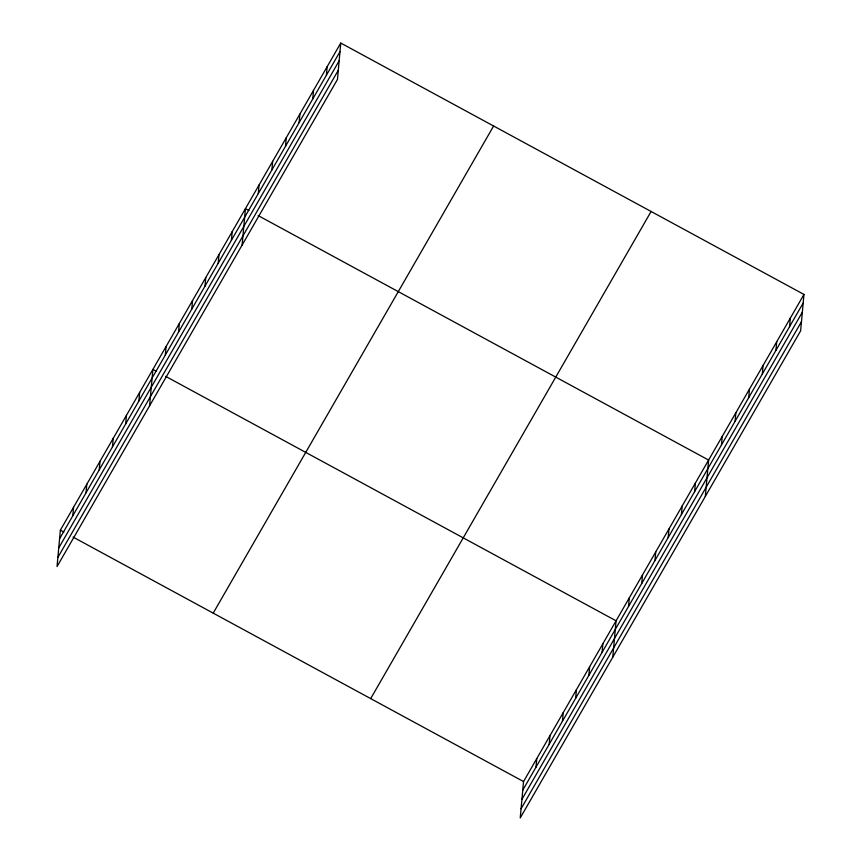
<?xml version="1.0" encoding="UTF-8"?>
<svg xmlns="http://www.w3.org/2000/svg" width="861" height="861" viewBox="0 0 861 861"><rect width="100%" height="100%" fill="white"/><g stroke="black" fill="none" stroke-linecap="round" stroke-linejoin="round"><path stroke-width="1.29" d="M340.762 43.05L60.356 530.182L57.041 566.56L337.458 79.438L340.762 43.05L803.959 294.44L800.644 330.818L520.238 817.95L523.542 781.562L803.959 294.44M72.787 515.814L73.572 507.215M86.014 492.847L86.789 484.248M99.23 469.88L100.016 461.281M112.447 446.913L113.232 438.324M125.674 423.956L126.449 415.357M138.89 400.989L139.665 392.39M149.577 405.811L152.892 369.423L156.368 371.317M165.323 355.055L166.108 346.466M178.55 332.098L179.325 323.499M191.766 309.131L192.552 300.532M204.983 286.164L205.768 277.565M218.199 263.197L218.985 254.608M231.426 240.23L232.201 231.641M242.113 245.062L245.428 208.674L248.904 210.558M258.268 193.607L259.043 185.018M271.882 169.951L272.668 161.351M285.508 146.284L286.282 137.695M299.122 122.628L299.908 114.029M312.747 98.972L313.522 90.373M326.362 75.305L327.148 66.706M535.983 767.194L536.769 758.606M549.2 744.238L549.985 735.638M562.427 721.27L563.202 712.671M575.643 698.303L576.429 689.704M588.859 675.336L589.645 666.748M602.076 652.369L602.861 643.78M612.774 657.201L616.078 620.813L165.624 376.343M628.519 606.445L629.305 597.846M641.736 583.478L642.521 574.879M654.963 560.511L655.738 551.923M668.179 537.555L668.965 528.955M681.395 514.587L682.181 505.988M694.612 491.62L695.397 483.021M705.31 496.442L708.614 460.065L258.16 215.584M721.453 444.997L722.239 436.398M735.079 421.33L735.854 412.742M748.693 397.674L749.479 389.075M762.319 374.018L763.094 365.419M775.933 350.352L776.719 341.752M789.559 326.696L790.333 318.096M59.57 538.771L339.987 51.649M58.742 547.94L339.148 60.819M57.881 557.39L338.287 70.268M213.205 613.14L493.622 126.007M370.693 698.605L651.099 211.483M522.767 790.161L803.173 303.029M521.927 799.331L802.344 312.199M521.066 808.78L801.483 321.648M60.356 530.182L63.832 532.066M73.088 537.092L523.542 781.562"/></g></svg>
